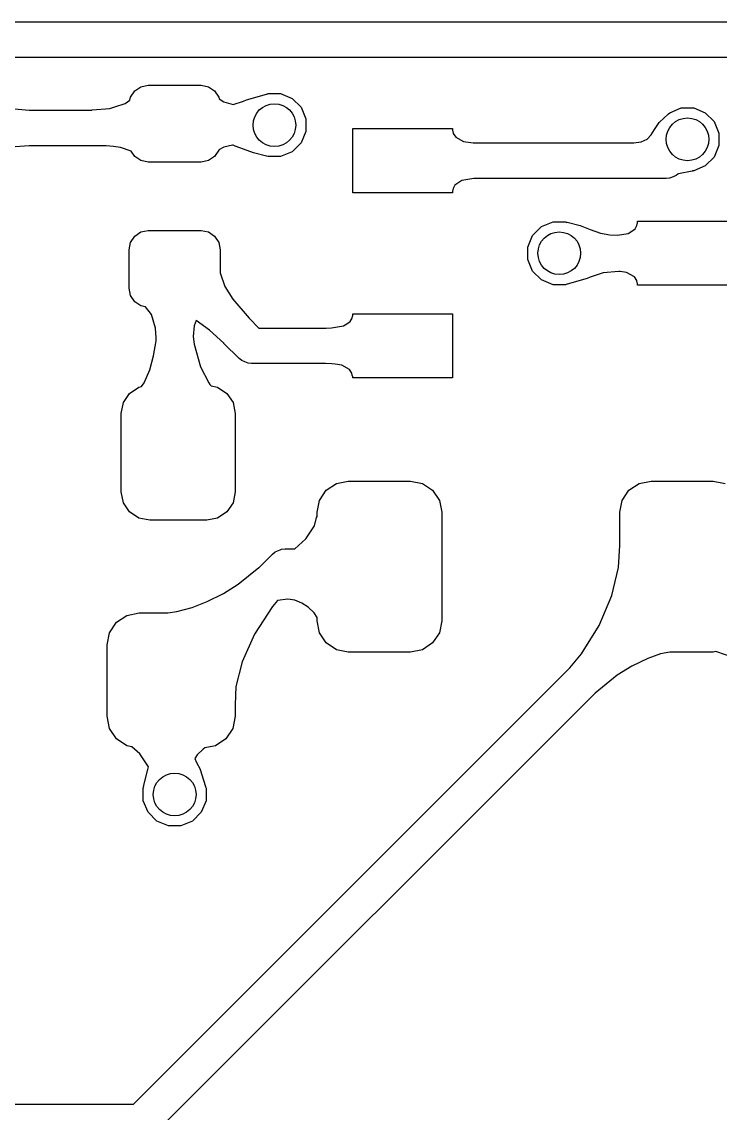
# Model space of a CAD drawing. Extents: x 89 to 178, y -115 to -57.
# Drawn here: x 122.13 to 127.03, y -74.64 to -66.97 of the extents above; entities that cross this region are included whole.
import ezdxf

# ---------------------------------------------------------------- set-up
doc = ezdxf.new("R2010")
doc.units = 0
doc.layers.add('BLACK', color=7, linetype='CONTINUOUS')

msp = doc.modelspace()

# ---------------------------------------------------------------- linework, layer by layer
at = {"layer": 'BLACK', "linetype": 'CONTINUOUS'}
for p, q in [((119.335772, -66.975), (128.662887, -66.975)), ((128.66423, -67.225), (119.33711, -67.225)), ((122.963338, -67.430276), (123.015, -67.42)), ((123.015, -67.42), (123.385, -67.42)), ((123.385, -67.42), (123.436662, -67.430276)), ((122.88584, -67.525635), (122.890276, -67.503338)), ((122.890276, -67.503338), (122.919541, -67.459541)), ((122.919541, -67.459541), (122.963338, -67.430276)), ((123.436662, -67.430276), (123.480459, -67.459541)), ((123.480459, -67.459541), (123.509724, -67.503338)), ((123.509724, -67.503338), (123.512184, -67.515707)), ((123.704263, -67.523467), (123.843907, -67.482869)), ((123.843907, -67.482869), (123.846779, -67.483185)), ((123.846779, -67.483185), (123.856105, -67.479323)), ((123.856105, -67.479323), (123.943895, -67.479323)), ((123.943895, -67.479323), (124.025003, -67.512919)), ((122.024108, -67.581749), (122.179234, -67.59414)), ((122.620648, -67.59404), (122.745737, -67.582774)), ((122.745737, -67.582774), (122.745739, -67.582773)), ((122.745739, -67.582773), (122.745741, -67.582773)), ((122.745741, -67.582773), (122.779132, -67.57227)), ((122.779132, -67.57227), (122.85322, -67.548968)), ((122.85322, -67.548968), (122.88584, -67.525635)), ((123.512184, -67.515707), (123.544902, -67.536753)), ((123.544902, -67.536753), (123.61096, -67.555997)), ((123.61096, -67.555997), (123.682696, -67.531994)), ((123.682696, -67.531994), (123.703215, -67.523827)), ((123.703215, -67.523827), (123.704263, -67.523467)), ((124.025003, -67.512919), (124.087081, -67.574997)), ((124.087081, -67.574997), (124.120677, -67.656105)), ((126.674997, -67.612919), (126.756105, -67.579323)), ((126.756105, -67.579323), (126.843895, -67.579323)), ((126.843895, -67.579323), (126.925003, -67.612919)), ((122.179234, -67.59414), (122.180917, -67.595)), ((122.180917, -67.595), (122.618597, -67.595)), ((122.618597, -67.595), (122.620648, -67.59404)), ((124.120677, -67.656105), (124.120677, -67.743895)), ((126.60371, -67.679229), (126.664974, -67.622242)), ((126.664974, -67.622242), (126.666089, -67.621826)), ((126.666089, -67.621826), (126.674997, -67.612919)), ((126.925003, -67.612919), (126.987081, -67.674997)), ((124.45, -68.175), (124.45, -67.725)), ((124.45, -67.725), (125.15, -67.725)), ((125.15, -67.725), (125.15, -67.737019)), ((126.54474, -67.768329), (126.568636, -67.731499)), ((126.568636, -67.731499), (126.601935, -67.681321)), ((126.601935, -67.681321), (126.60371, -67.679229)), ((126.987081, -67.674997), (127.020677, -67.756105)), ((124.120677, -67.743895), (124.087081, -67.825003)), ((125.15, -67.737019), (125.151404, -67.737997)), ((125.151404, -67.737997), (125.153073, -67.74226)), ((125.153073, -67.74226), (125.156051, -67.758987)), ((125.156051, -67.758987), (125.156051, -67.758988)), ((125.156051, -67.758988), (125.172601, -67.784349)), ((125.172601, -67.784349), (125.172602, -67.784349)), ((125.172602, -67.784349), (125.172603, -67.784351)), ((125.172603, -67.784351), (125.227597, -67.81419)), ((126.47451, -67.817797), (126.515907, -67.798001)), ((126.515907, -67.798001), (126.54474, -67.768329)), ((127.020677, -67.756105), (127.020677, -67.843895)), ((122.179061, -67.845713), (122.048226, -67.854244)), ((122.180635, -67.845), (122.179061, -67.845713)), ((122.639613, -67.845), (122.180635, -67.845)), ((122.719976, -67.84595), (122.639613, -67.845)), ((122.719985, -67.84595), (122.719976, -67.84595)), ((122.719987, -67.845951), (122.719985, -67.84595)), ((122.770206, -67.85146), (122.719987, -67.845951)), ((122.820427, -67.856969), (122.770206, -67.85146)), ((122.8945, -67.882984), (122.820427, -67.856969)), ((122.919541, -67.920459), (122.8945, -67.882984)), ((123.509724, -67.876662), (123.480459, -67.920459)), ((123.51028, -67.873866), (123.509724, -67.876662)), ((123.546066, -67.853941), (123.51028, -67.873866)), ((123.546069, -67.85394), (123.546066, -67.853941)), ((123.606308, -67.841398), (123.546069, -67.85394)), ((123.609744, -67.842055), (123.606308, -67.841398)), ((123.609748, -67.842056), (123.609744, -67.842055)), ((123.609752, -67.842057), (123.609748, -67.842056)), ((123.625283, -67.847581), (123.609752, -67.842057)), ((123.682674, -67.867997), (123.625283, -67.847581)), ((123.753177, -67.894197), (123.682674, -67.867997)), ((124.025003, -67.887081), (123.943895, -67.920677)), ((124.087081, -67.825003), (124.025003, -67.887081)), ((125.227597, -67.81419), (125.29576, -67.824478)), ((125.29576, -67.824478), (125.342143, -67.825)), ((125.342143, -67.825), (126.420757, -67.825)), ((126.420757, -67.825), (126.423255, -67.82379)), ((126.423255, -67.82379), (126.47451, -67.817797)), ((127.020677, -67.843895), (126.987081, -67.925003)), ((122.963338, -67.949724), (122.919541, -67.920459)), ((123.015, -67.96), (122.963338, -67.949724)), ((123.385, -67.96), (123.015, -67.96)), ((123.436662, -67.949724), (123.385, -67.96)), ((123.480459, -67.920459), (123.436662, -67.949724)), ((123.754345, -67.894563), (123.753177, -67.894197)), ((123.844185, -67.917618), (123.754345, -67.894563)), ((123.844761, -67.91775), (123.844185, -67.917618)), ((123.847672, -67.917183), (123.844761, -67.91775)), ((123.856105, -67.920677), (123.847672, -67.917183)), ((123.943895, -67.920677), (123.856105, -67.920677)), ((126.987081, -67.925003), (126.925003, -67.987081)), ((126.736784, -68.042882), (126.731558, -68.043992)), ((126.83258, -68.023022), (126.736784, -68.042882)), ((126.836076, -68.020677), (126.83258, -68.023022)), ((126.843895, -68.020677), (126.836076, -68.020677)), ((126.925003, -67.987081), (126.843895, -68.020677)), ((125.215541, -68.089673), (125.167814, -68.120999)), ((125.299386, -68.075331), (125.215541, -68.089673)), ((125.337446, -68.075), (125.299386, -68.075331)), ((126.65, -68.075), (125.337446, -68.075)), ((126.674386, -68.072598), (126.65, -68.075)), ((126.674387, -68.072598), (126.674386, -68.072598)), ((126.687584, -68.067131), (126.674387, -68.072598)), ((126.719446, -68.053934), (126.687584, -68.067131)), ((126.719451, -68.053928), (126.719446, -68.053934)), ((126.731558, -68.043992), (126.719451, -68.053928)), ((125.15, -68.175), (124.45, -68.175)), ((125.152759, -68.157258), (125.15, -68.161788)), ((125.15, -68.161788), (125.15, -68.175)), ((125.154727, -68.144602), (125.152759, -68.157258)), ((125.154729, -68.144596), (125.154727, -68.144602)), ((125.167813, -68.121001), (125.154729, -68.144596)), ((125.167814, -68.120999), (125.167813, -68.121001)), ((125.712919, -68.474997), (125.774997, -68.412919)), ((125.774997, -68.412919), (125.856105, -68.379323)), ((125.856105, -68.379323), (125.943895, -68.379323)), ((125.943895, -68.379323), (125.952325, -68.382815)), ((125.952325, -68.382815), (125.955238, -68.382249)), ((125.955238, -68.382249), (125.955791, -68.382375)), ((125.955791, -68.382375), (126.045672, -68.40544)), ((126.045672, -68.40544), (126.046805, -68.405795)), ((126.046805, -68.405795), (126.117303, -68.431993)), ((126.432186, -68.428999), (126.445273, -68.405399)), ((126.445273, -68.405399), (126.447241, -68.392739)), ((126.447241, -68.392739), (126.45, -68.388208)), ((126.45, -68.388208), (126.45, -68.375)), ((126.45, -68.375), (127.15, -68.375)), ((122.890276, -68.523338), (122.919541, -68.479541)), ((122.919541, -68.479541), (122.963338, -68.450276)), ((122.963338, -68.450276), (123.015, -68.44)), ((123.015, -68.44), (123.385, -68.44)), ((123.385, -68.44), (123.436662, -68.450276)), ((123.436662, -68.450276), (123.480459, -68.479541)), ((123.480459, -68.479541), (123.509724, -68.523338)), ((125.679323, -68.556105), (125.712919, -68.474997)), ((126.117303, -68.431993), (126.190248, -68.457943)), ((126.190248, -68.457943), (126.190252, -68.457943)), ((126.190252, -68.457943), (126.190253, -68.457944)), ((126.190253, -68.457944), (126.255291, -68.470367)), ((126.255291, -68.470367), (126.255293, -68.470367)), ((126.255293, -68.470367), (126.255298, -68.470368)), ((126.255298, -68.470368), (126.309511, -68.473146)), ((126.309511, -68.473146), (126.384457, -68.460327)), ((126.384457, -68.460327), (126.408321, -68.444663)), ((126.408321, -68.444663), (126.432185, -68.429)), ((126.432185, -68.429), (126.432185, -68.428999)), ((126.432185, -68.428999), (126.432186, -68.428999)), ((122.88, -68.575), (122.890276, -68.523338)), ((122.88, -68.845), (122.88, -68.575)), ((123.509724, -68.523338), (123.52, -68.575)), ((123.52, -68.575), (123.52, -68.738197)), ((125.679323, -68.643895), (125.679323, -68.556105)), ((125.712919, -68.725003), (125.679323, -68.643895)), ((125.774997, -68.787081), (125.712919, -68.725003)), ((126.317698, -68.727553), (126.208366, -68.737534)), ((126.327656, -68.729056), (126.317698, -68.727553)), ((126.372399, -68.735809), (126.327656, -68.729056)), ((123.52, -68.738197), (123.552287, -68.832251)), ((125.856105, -68.820677), (125.774997, -68.787081)), ((126.09573, -68.776532), (125.956093, -68.81713)), ((126.096789, -68.776168), (126.09573, -68.776532)), ((126.117293, -68.768009), (126.096789, -68.776168)), ((126.117336, -68.767993), (126.117293, -68.768009)), ((126.208366, -68.737534), (126.117336, -68.767993)), ((126.372403, -68.73581), (126.372399, -68.735809)), ((126.427397, -68.765649), (126.372403, -68.73581)), ((126.443949, -68.791013), (126.427397, -68.765649)), ((126.446927, -68.807741), (126.443949, -68.791013)), ((126.448595, -68.812002), (126.446927, -68.807741)), ((122.890276, -68.896662), (122.88, -68.845)), ((123.552287, -68.832251), (123.607916, -68.923002)), ((125.943895, -68.820677), (125.856105, -68.820677)), ((125.953222, -68.816813), (125.943895, -68.820677)), ((125.956093, -68.81713), (125.953222, -68.816813)), ((126.45, -68.812979), (126.448595, -68.812002)), ((126.45, -68.825), (126.45, -68.812979)), ((127.15, -68.825), (126.45, -68.825)), ((122.919541, -68.940459), (122.890276, -68.896662)), ((122.963338, -68.969724), (122.919541, -68.940459)), ((123.607916, -68.923002), (123.607917, -68.923004)), ((123.607917, -68.923004), (123.722625, -69.054782)), ((122.994275, -68.975877), (122.963338, -68.969724)), ((123.036498, -69.030798), (122.994275, -68.975877)), ((123.065513, -69.126183), (123.036498, -69.030798)), ((124.447241, -69.042739), (124.45, -69.038208)), ((124.45, -69.038208), (124.45, -69.025)), ((124.45, -69.025), (125.15, -69.025)), ((125.15, -69.025), (125.15, -69.475)), ((123.337824, -69.108742), (123.33091, -69.18489)), ((123.337825, -69.108737), (123.337824, -69.108742)), ((123.349693, -69.072312), (123.337825, -69.108737)), ((123.444764, -69.139843), (123.349693, -69.072312)), ((123.722625, -69.054782), (123.723162, -69.056386)), ((123.723162, -69.056386), (123.791777, -69.125)), ((124.30061, -69.124669), (124.384457, -69.110327)), ((124.384457, -69.110327), (124.408321, -69.094663)), ((124.408321, -69.094663), (124.432185, -69.079)), ((124.432185, -69.079), (124.432185, -69.078999)), ((124.432185, -69.078999), (124.432186, -69.078999)), ((124.432186, -69.078999), (124.445273, -69.055399)), ((124.445273, -69.055399), (124.447241, -69.042739)), ((123.065513, -69.126184), (123.065513, -69.126183)), ((123.07077, -69.194796), (123.065513, -69.126184)), ((123.33091, -69.18489), (123.336068, -69.23714)), ((123.444766, -69.139845), (123.444764, -69.139843)), ((123.544406, -69.231844), (123.444766, -69.139845)), ((123.791777, -69.125), (124.262506, -69.125)), ((124.262506, -69.125), (124.30061, -69.124669)), ((123.052032, -69.320415), (123.069629, -69.213626)), ((123.069629, -69.213626), (123.07077, -69.194796)), ((123.336068, -69.23714), (123.381021, -69.396508)), ((123.544756, -69.232167), (123.544406, -69.231844)), ((123.545797, -69.232574), (123.544756, -69.232167)), ((123.651611, -69.338388), (123.545797, -69.232574)), ((123.024977, -69.417637), (123.052032, -69.320415)), ((123.670553, -69.353933), (123.651611, -69.338388)), ((122.985462, -69.509178), (123.024977, -69.417637)), ((123.381021, -69.396508), (123.381022, -69.396511)), ((123.381022, -69.396511), (123.440372, -69.509178)), ((123.670554, -69.353934), (123.670553, -69.353933)), ((123.692872, -69.363178), (123.670554, -69.353934)), ((123.715613, -69.372598), (123.692872, -69.363178)), ((123.715614, -69.372598), (123.715613, -69.372598)), ((123.74, -69.375), (123.715614, -69.372598)), ((124.257939, -69.375), (123.74, -69.375)), ((124.304232, -69.375521), (124.257939, -69.375)), ((124.304238, -69.375521), (124.304232, -69.375521)), ((124.30424, -69.375522), (124.304238, -69.375521)), ((124.327656, -69.379056), (124.30424, -69.375522)), ((124.372399, -69.385809), (124.327656, -69.379056)), ((124.372403, -69.38581), (124.372399, -69.385809)), ((124.427397, -69.415649), (124.372403, -69.38581)), ((124.443949, -69.441013), (124.427397, -69.415649)), ((124.446927, -69.457741), (124.443949, -69.441013)), ((124.448595, -69.462002), (124.446927, -69.457741)), ((124.45, -69.462979), (124.448595, -69.462002)), ((124.45, -69.475), (124.45, -69.462979)), ((125.15, -69.475), (124.45, -69.475)), ((122.883579, -69.583579), (122.948463, -69.540224)), ((122.948463, -69.540224), (122.967913, -69.536355)), ((122.967913, -69.536355), (122.985462, -69.509178)), ((123.440372, -69.509178), (123.446356, -69.520537)), ((123.446356, -69.520537), (123.446358, -69.520539)), ((123.446358, -69.520539), (123.456305, -69.531226)), ((123.456305, -69.531226), (123.501537, -69.540224)), ((123.501537, -69.540224), (123.566421, -69.583579)), ((122.825, -69.725), (122.840224, -69.648463)), ((122.840224, -69.648463), (122.883579, -69.583579)), ((123.566421, -69.583579), (123.609776, -69.648463)), ((123.609776, -69.648463), (123.625, -69.725)), ((122.825, -70.275), (122.825, -69.725)), ((123.625, -69.725), (123.625, -70.275)), ((124.216651, -70.335038), (124.26407, -70.26407)), ((124.26407, -70.26407), (124.335038, -70.216651)), ((124.335038, -70.216651), (124.41875, -70.2)), ((124.41875, -70.2), (124.85625, -70.2)), ((124.85625, -70.2), (124.939962, -70.216651)), ((124.939962, -70.216651), (125.01093, -70.26407)), ((125.01093, -70.26407), (125.058349, -70.335038)), ((126.341651, -70.335038), (126.38907, -70.26407)), ((126.38907, -70.26407), (126.460038, -70.216651)), ((126.460038, -70.216651), (126.54375, -70.2)), ((126.54375, -70.2), (126.98125, -70.2)), ((126.98125, -70.2), (127.064962, -70.216651)), ((122.840224, -70.351537), (122.825, -70.275)), ((123.625, -70.275), (123.609776, -70.351537)), ((124.2, -70.41875), (124.216651, -70.335038)), ((125.058349, -70.335038), (125.075, -70.41875)), ((126.325, -70.41875), (126.341651, -70.335038)), ((122.883579, -70.416421), (122.840224, -70.351537)), ((122.948463, -70.459776), (122.883579, -70.416421)), ((123.566421, -70.416421), (123.501537, -70.459776)), ((123.609776, -70.351537), (123.566421, -70.416421)), ((123.025, -70.475), (122.948463, -70.459776)), ((123.425, -70.475), (123.025, -70.475)), ((123.501537, -70.459776), (123.425, -70.475)), ((124.181487, -70.514658), (124.195687, -70.454052)), ((124.195687, -70.454052), (124.2, -70.448048)), ((124.2, -70.448048), (124.2, -70.41875)), ((125.075, -70.41875), (125.075, -71.18125)), ((126.325, -70.649835), (126.325, -70.41875)), ((124.120879, -70.604603), (124.181487, -70.514658)), ((124.042868, -70.675), (124.120879, -70.604603)), ((123.792938, -70.805285), (123.886612, -70.711612)), ((123.886612, -70.711612), (123.905548, -70.696071)), ((123.905548, -70.696071), (123.905554, -70.696066)), ((123.905554, -70.696066), (123.940406, -70.68163)), ((123.940406, -70.68163), (123.950613, -70.677402)), ((123.950613, -70.677402), (123.950614, -70.677402)), ((123.950614, -70.677402), (123.975, -70.675)), ((123.975, -70.675), (124.042868, -70.675)), ((126.316479, -70.807382), (126.324207, -70.65151)), ((126.324207, -70.65151), (126.325, -70.649835)), ((123.646039, -70.92329), (123.790735, -70.80594)), ((123.790735, -70.80594), (123.792938, -70.805285)), ((126.268981, -71.003253), (126.316479, -70.807382)), ((123.541887, -70.988086), (123.646039, -70.92329)), ((123.427245, -71.046017), (123.541887, -70.988086)), ((123.994028, -71.027568), (123.922821, -71.03732)), ((124.043474, -71.036095), (123.994028, -71.027568)), ((126.179919, -71.213907), (126.268981, -71.003253)), ((123.215997, -71.115822), (123.3225, -71.086972)), ((123.3225, -71.086972), (123.427245, -71.046017)), ((123.886063, -71.079892), (123.760264, -71.274787)), ((123.886064, -71.079892), (123.886063, -71.079892)), ((123.922821, -71.03732), (123.886064, -71.079892)), ((124.043475, -71.036096), (124.043474, -71.036095)), ((124.09365, -71.055854), (124.043475, -71.036096)), ((124.093654, -71.055856), (124.09365, -71.055854)), ((124.137917, -71.084755), (124.093654, -71.055856)), ((124.178062, -71.12471), (124.137917, -71.084755)), ((122.790901, -71.190901), (122.863896, -71.142127)), ((122.863896, -71.142127), (122.95, -71.125)), ((122.95, -71.125), (123.15162, -71.125)), ((123.15162, -71.125), (123.215997, -71.115822)), ((124.2, -71.157551), (124.178062, -71.12471)), ((124.2, -71.18125), (124.2, -71.157551)), ((124.216651, -71.264962), (124.2, -71.18125)), ((125.075, -71.18125), (125.058349, -71.264962)), ((122.742127, -71.263896), (122.790901, -71.190901)), ((126.05674, -71.413102), (126.179919, -71.213907)), ((122.725, -71.35), (122.742127, -71.263896)), ((123.760261, -71.274792), (123.673152, -71.469385)), ((123.760264, -71.274787), (123.760261, -71.274792)), ((124.26407, -71.33593), (124.216651, -71.264962)), ((124.335038, -71.383349), (124.26407, -71.33593)), ((125.01093, -71.33593), (124.939962, -71.383349)), ((125.058349, -71.264962), (125.01093, -71.33593)), ((122.725, -71.85), (122.725, -71.35)), ((124.41875, -71.4), (124.335038, -71.383349)), ((124.85625, -71.4), (124.41875, -71.4)), ((124.939962, -71.383349), (124.85625, -71.4)), ((125.973281, -71.511214), (126.05674, -71.413102)), ((126.610295, -71.413075), (126.52133, -71.444288)), ((126.610303, -71.413073), (126.610295, -71.413075)), ((126.675023, -71.4), (126.610303, -71.413073)), ((126.98125, -71.4), (126.675023, -71.4)), ((126.998013, -71.396665), (126.98125, -71.4)), ((127.135555, -71.442995), (126.998013, -71.396665)), ((123.67315, -71.469389), (123.629692, -71.641423)), ((123.673152, -71.469385), (123.67315, -71.469389)), ((126.52133, -71.444288), (126.410065, -71.498669)), ((122.910724, -74.575), (125.972566, -71.513156)), ((125.972566, -71.513156), (125.973281, -71.511214)), ((126.306907, -71.5628), (126.151257, -71.689541)), ((126.306912, -71.562797), (126.306907, -71.5628)), ((126.410061, -71.498671), (126.306912, -71.562797)), ((126.410065, -71.498669), (126.410061, -71.498671)), ((123.629692, -71.641423), (123.625545, -71.769527)), ((126.149086, -71.69019), (123.050888, -74.788388)), ((126.151257, -71.689541), (126.149086, -71.69019)), ((123.625545, -71.769527), (123.625, -71.77073)), ((123.625, -71.77073), (123.625, -71.85)), ((122.742127, -71.936104), (122.725, -71.85)), ((123.625, -71.85), (123.607873, -71.936104)), ((122.790901, -72.009099), (122.742127, -71.936104)), ((123.607873, -71.936104), (123.559099, -72.009099)), ((122.863896, -72.057873), (122.790901, -72.009099)), ((123.559099, -72.009099), (123.486104, -72.057873)), ((122.900238, -72.065101), (122.863896, -72.057873)), ((122.956022, -72.114965), (122.900238, -72.065101)), ((123.400391, -72.080871), (123.358794, -72.122247)), ((123.400394, -72.080869), (123.400391, -72.080871)), ((123.412798, -72.072454), (123.400394, -72.080869)), ((123.486104, -72.057873), (123.412798, -72.072454)), ((122.956025, -72.114968), (122.956022, -72.114965)), ((123.01592, -72.206927), (122.956025, -72.114968)), ((123.358791, -72.122251), (123.342012, -72.146493)), ((123.342012, -72.146493), (123.354356, -72.174542)), ((123.354356, -72.174542), (123.378212, -72.221855)), ((123.358794, -72.122247), (123.358791, -72.12225)), ((123.358791, -72.12225), (123.358791, -72.122251)), ((122.982224, -72.344279), (123.011829, -72.223607)), ((123.011829, -72.223607), (123.01592, -72.206927)), ((123.378212, -72.221855), (123.378924, -72.223607)), ((123.378924, -72.223607), (123.416772, -72.343714)), ((122.979323, -72.356105), (122.982732, -72.347874)), ((122.979323, -72.443895), (122.979323, -72.356105)), ((122.982122, -72.344735), (122.982224, -72.344279)), ((122.982732, -72.347874), (122.982122, -72.344735)), ((123.416772, -72.343714), (123.416557, -72.346159)), ((123.416557, -72.346159), (123.420677, -72.356105)), ((123.420677, -72.356105), (123.420677, -72.443895)), ((123.012919, -72.525003), (122.979323, -72.443895)), ((123.420677, -72.443895), (123.387081, -72.525003)), ((123.074997, -72.587081), (123.012919, -72.525003)), ((123.387081, -72.525003), (123.325003, -72.587081)), ((123.156105, -72.620677), (123.074997, -72.587081)), ((123.243895, -72.620677), (123.156105, -72.620677)), ((123.325003, -72.587081), (123.243895, -72.620677)), ((107.335772, -74.575), (122.910724, -74.575))]:
    msp.add_line(p, q, dxfattribs=at)
at = {"layer": 'BLACK'}
for centre in [(123.9, -67.7), (126.8, -67.8), (125.9, -68.6), (123.2, -72.4)]:
    msp.add_circle(centre, 0.15, dxfattribs=at)
at = {"layer": 'WHITE'}
for centre in [(123.9, -67.7), (126.8, -67.8), (125.9, -68.6), (123.2, -72.4)]:
    msp.add_circle(centre, 0.15, dxfattribs=at)

doc.saveas('drawing.dxf')
